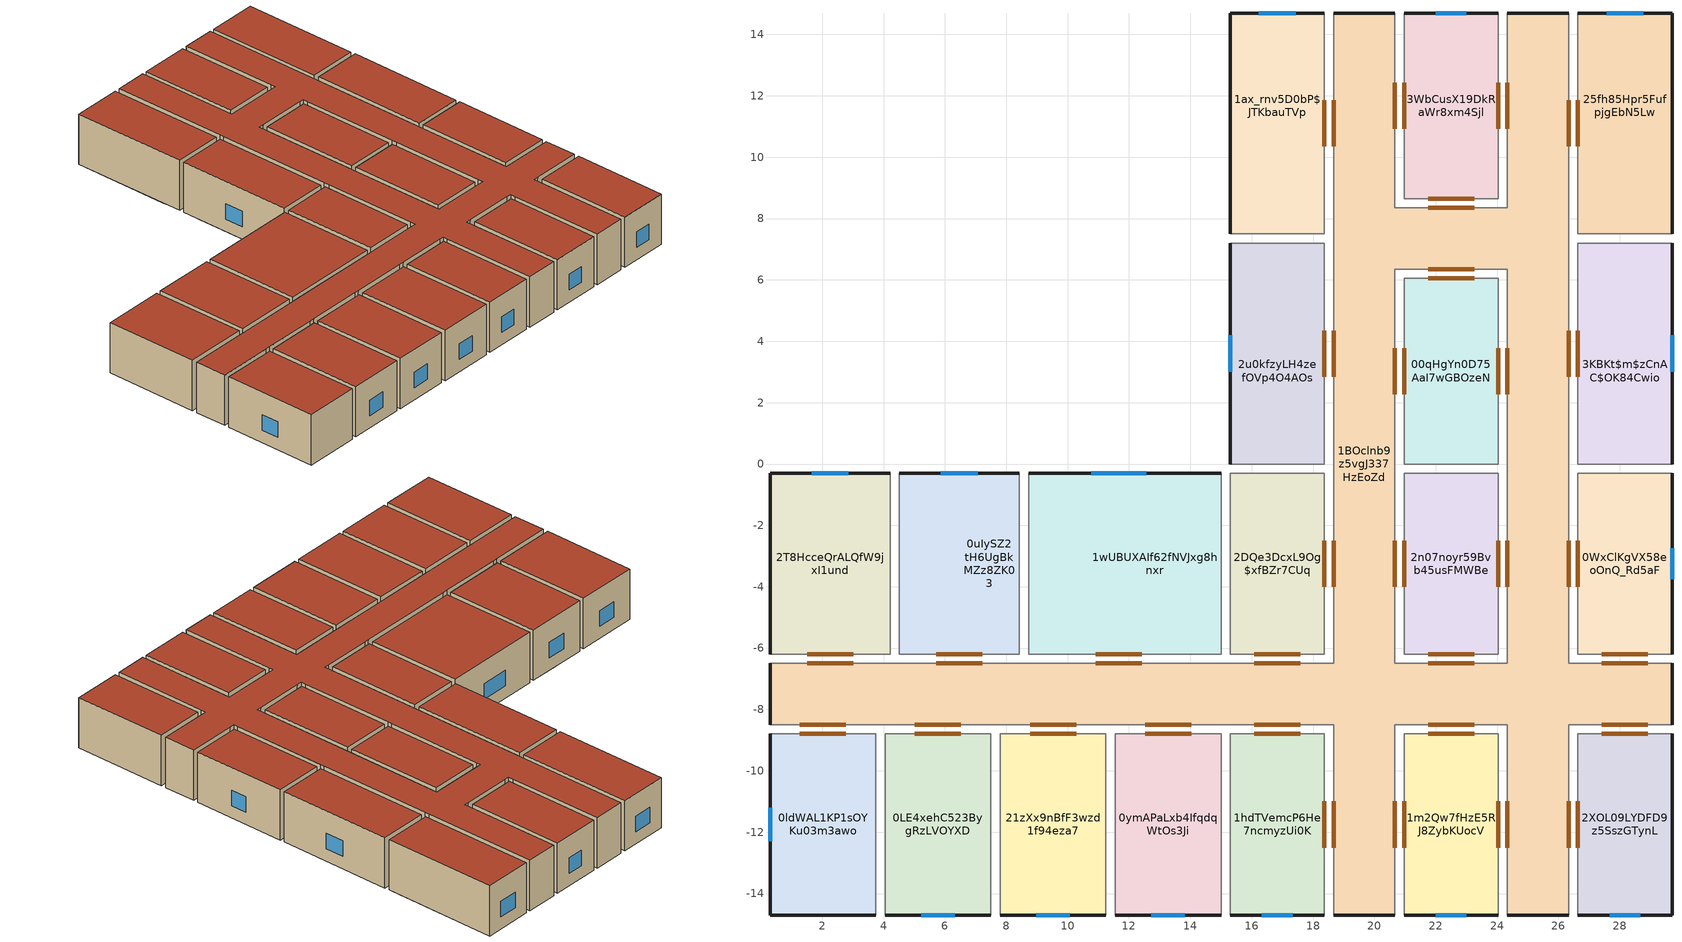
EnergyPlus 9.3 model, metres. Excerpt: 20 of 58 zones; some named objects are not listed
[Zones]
1BOclnb9z5vgJ337HzEoZd
 floor to 1II1aWgrn6COBupJNKs8JH (BS Interior Floor): 26.33,14.7 26.33,-6.5 29.7,-6.5 29.7,-8.5 26.33,-8.5 26.33,-14.7 24.33,-14.7 24.33,-8.5 20.67,-8.5 20.67,-14.7 18.67,-14.7 18.67,-8.5 20.67,-6.5 24.33,-6.5 24.33,6.35 20.67,6.35 20.67,-6.5 18.67,-8.5 0.3,-8.5 0.3,-6.5 18.67,-6.5 18.67,14.7 20.67,14.7 20.67,8.35 24.33,8.35 24.33,14.7 z7.1
 wall outside (BS Exterior Wall): 0.3,-6.5 0.3,-8.5 / 18.67,-14.7 20.67,-14.7 / 24.33,-14.7 26.33,-14.7 / 20.67,14.7 18.67,14.7 / 29.7,-8.5 29.7,-6.5 / 26.33,14.7 24.33,14.7 z7.1:10.35
 wall to 21zXx9nBfF3wzd1f94eza7 (BS Interior Wall): 7.8,-8.5 11.25,-8.5 z7.1:10.35
 wall adiabatic (BS Interior Wall): 26.63,-6.5 26.33,-6.5 26.33,-6.2 / 26.33,-8.8 26.33,-8.5 26.63,-8.5 / 18.67,-6.2 18.67,-6.5 18.37,-6.5 / 20.97,-6.5 20.67,-6.5 20.67,-6.2 / 20.67,-8.8 20.67,-8.5 20.97,-8.5 / 8.73,-6.5 8.43,-6.5 / 20.67,6.05 20.67,6.35 20.97,6.35 / 24.33,-6.2 24.33,-6.5 24.03,-6.5 / 24.33,0 24.33,-0.3 / 18.67,0 18.67,-0.3 / 11.25,-8.5 11.55,-8.5 / 20.97,8.35 20.67,8.35 20.67,8.65 / 4.51,-6.5 4.21,-6.5 / 18.37,-8.5 18.67,-8.5 18.67,-8.8 / 24.33,8.65 24.33,8.35 24.03,8.35 / 7.5,-8.5 7.8,-8.5 / 3.75,-8.5 4.05,-8.5 / 24.03,6.35 24.33,6.35 24.33,6.05 / 24.03,-8.5 24.33,-8.5 24.33,-8.8 / 15,-8.5 15.3,-8.5 / 26.33,7.2 26.33,7.5 / 18.67,7.5 18.67,7.2 / 15.3,-6.5 15,-6.5 / 20.67,-0.3 20.67,0 / 26.33,-0.3 26.33,0 z7.1:10.35
 wall to 1hdTVemcP6He7ncmyzUi0K (BS Interior Wall): 15.3,-8.5 18.37,-8.5 / 18.67,-8.8 18.67,-14.7 z7.1:10.35
 wall to 1m2Qw7fHzE5RJ8ZybKUocV (BS Interior Wall): 20.67,-14.7 20.67,-8.8 / 20.97,-8.5 24.03,-8.5 / 24.33,-8.8 24.33,-14.7 z7.1:10.35
 wall to 2XOL09LYDFD9z5SszGTynL (BS Interior Wall): 26.63,-8.5 29.7,-8.5 / 26.33,-14.7 26.33,-8.8 z7.1:10.35
 wall to 00qHgYn0D75AaI7wGBOzeN (BS Interior Wall): 20.67,0 20.67,6.05 / 24.33,6.05 24.33,0 / 20.97,6.35 24.03,6.35 z7.1:10.35
 wall to 3WbCusX19DkRaWr8xm4Sjl (BS Interior Wall): 24.03,8.35 20.97,8.35 / 24.33,14.7 24.33,8.65 / 20.67,8.65 20.67,14.7 z7.1:10.35
 wall to 2n07noyr59Bvb45usFMWBe (BS Interior Wall): 24.03,-6.5 20.97,-6.5 / 20.67,-6.2 20.67,-0.3 / 24.33,-0.3 24.33,-6.2 z7.1:10.35
 wall to 0ymAPaLxb4IfqdqWtOs3Ji (BS Interior Wall): 11.55,-8.5 15,-8.5 z7.1:10.35
 wall to 0uIySZ2tH6UgBkMZz8ZK03 (BS Interior Wall): 8.43,-6.5 4.51,-6.5 z7.1:10.35
 wall to 0WxClKgVX58eoOnQ_Rd5aF (BS Interior Wall): 26.33,-6.2 26.33,-0.3 / 29.7,-6.5 26.63,-6.5 z7.1:10.35
 wall to 25fh85Hpr5FufpjgEbN5Lw (BS Interior Wall): 26.33,7.5 26.33,14.7 z7.1:10.35
 wall to 2T8HcceQrALQfW9jxI1und (BS Interior Wall): 4.21,-6.5 0.3,-6.5 z7.1:10.35
 wall to 0ldWAL1KP1sOYKu03m3awo (BS Interior Wall): 0.3,-8.5 3.75,-8.5 z7.1:10.35
 wall to 1ax_rnv5D0bP$JTKbauTVp (BS Interior Wall): 18.67,14.7 18.67,7.5 z7.1:10.35
 wall to 1wUBUXAIf62fNVJxg8hnxr (BS Interior Wall): 15,-6.5 8.73,-6.5 z7.1:10.35
 wall to 2DQe3DcxL9Og$xfBZr7CUq (BS Interior Wall): 18.37,-6.5 15.3,-6.5 / 18.67,-0.3 18.67,-6.2 z7.1:10.35
 wall to 2u0kfzyLH4zefOVp4O4AOs (BS Interior Wall): 18.67,7.2 18.67,0 z7.1:10.35
 wall to 3KBKt$m$zCnAC$OK84Cwio (BS Interior Wall): 26.33,0 26.33,7.2 z7.1:10.35
 wall to 0LE4xehC523BygRzLVOYXD (BS Interior Wall): 4.05,-8.5 7.5,-8.5 z7.1:10.35
 door inside (BS Door): 18.67,-11 18.67,-12.5 / 20.67,-12.5 20.67,-11 / 20.67,10.93 20.67,12.43 / 20.67,2.27 20.67,3.77 / 18.67,4.35 18.67,2.85 / 23.25,8.35 21.75,8.35 / 24.33,12.43 24.33,10.93 / 26.33,10.35 26.33,11.85 / 24.33,-2.5 24.33,-4 / 12.53,-8.5 14.03,-8.5 / 5.03,-8.5 6.53,-8.5 / 21.75,6.35 23.25,6.35 / 21.75,-8.5 23.25,-8.5 / 8.78,-8.5 10.28,-8.5 / 24.33,-11 24.33,-12.5 / 1.27,-8.5 2.77,-8.5 / 27.42,-8.5 28.92,-8.5 / 18.67,11.85 18.67,10.35 / 17.58,-6.5 16.08,-6.5 / 7.22,-6.5 5.72,-6.5 / 12.42,-6.5 10.92,-6.5 / 26.33,2.85 26.33,4.35 / 20.67,-4 20.67,-2.5 / 26.33,-4 26.33,-2.5 / 18.67,-2.5 18.67,-4 / 28.92,-6.5 27.42,-6.5 / 3.01,-6.5 1.51,-6.5 / 26.33,-12.5 26.33,-11 / 16.08,-8.5 17.58,-8.5 / 23.25,-6.5 21.75,-6.5 / 24.33,3.77 24.33,2.27 z7.1:9.6
 roof outside (BS Flat Roof): 26.33,-14.7 26.33,-8.5 29.7,-8.5 29.7,-6.5 26.33,-6.5 26.33,14.7 24.33,14.7 24.33,8.35 20.67,8.35 20.67,6.35 24.33,6.35 24.33,-6.5 20.67,-6.5 20.67,6.35 20.67,8.35 20.67,14.7 18.67,14.7 18.67,-6.5 0.3,-6.5 0.3,-8.5 18.67,-8.5 18.67,-14.7 20.67,-14.7 20.67,-8.5 24.33,-8.5 24.33,-14.7 z10.35
2u0kfzyLH4zefOVp4O4AOs
 floor to 2ME4OI7UnE$8E7UB0YWqhv (BS Interior Floor): 18.37,6.05 18.37,0 15.3,0 15.3,6.05 z7.1
 floor to 1II1aWgrn6COBupJNKs8JH (BS Interior Floor): 18.37,7.2 18.37,6.35 15.3,6.35 15.3,7.2 z7.1
 floor adiabatic (BS Interior Floor): 18.37,6.35 18.37,6.05 15.3,6.05 15.3,6.35 z7.1
 wall outside (BS Exterior Wall): 15.3,7.2 15.3,0 z7.1:10.35
 wall to 1ax_rnv5D0bP$JTKbauTVp (BS Interior Wall): 18.37,7.2 15.3,7.2 z7.1:10.35
 wall to 2DQe3DcxL9Og$xfBZr7CUq (BS Interior Wall): 15.3,0 18.37,0 z7.1:10.35
 window (BS Exterior Window): 15.3,4.2 15.3,3 z7.9:8.9
 door inside (BS Door): 18.37,2.85 18.37,4.35 z7.1:9.6
 roof outside (BS Flat Roof): 18.37,0 18.37,7.2 15.3,7.2 15.3,0 z10.35
0WxClKgVX58eoOnQ_Rd5aF
 floor to 1i_tsNBYb9fRx7ALzqHEv6 (BS Interior Floor): 29.7,-0.3 29.7,-6.2 26.63,-6.2 26.63,-0.3 z7.1
 wall outside (BS Exterior Wall): 29.7,-6.2 29.7,-0.3 z7.1:10.35
 wall to 3KBKt$m$zCnAC$OK84Cwio (BS Interior Wall): 29.7,-0.3 26.63,-0.3 z7.1:10.35
 window (BS Exterior Window): 29.7,-3.75 29.7,-2.75 z7.9:8.9
 door inside (BS Door): 27.42,-6.2 28.92,-6.2 / 26.63,-2.5 26.63,-4 z7.1:9.6
 roof outside (BS Flat Roof): 29.7,-6.2 29.7,-0.3 26.63,-0.3 26.63,-6.2 z10.35
0LE4xehC523BygRzLVOYXD
 floor to 1ZC3vIRiD2gAs1dAp$YHp1 (BS Interior Floor): 7.5,-8.8 7.5,-14.7 4.05,-14.7 4.05,-8.8 z7.1
 wall outside (BS Exterior Wall): 4.05,-14.7 7.5,-14.7 z7.1:10.35
 wall to 0ldWAL1KP1sOYKu03m3awo (BS Interior Wall): 4.05,-8.8 4.05,-14.7 z7.1:10.35
 wall to 21zXx9nBfF3wzd1f94eza7 (BS Interior Wall): 7.5,-14.7 7.5,-8.8 z7.1:10.35
 window (BS Exterior Window): 5.22,-14.7 6.33,-14.7 z7.9:8.9
 door inside (BS Door): 6.53,-8.8 5.03,-8.8 z7.1:9.6
 roof outside (BS Flat Roof): 7.5,-14.7 7.5,-8.8 4.05,-8.8 4.05,-14.7 z10.35
0uIySZ2tH6UgBkMZz8ZK03
 floor to 3SBb9JYej5DOhy$01jBkog (BS Interior Floor): 8.43,-0.3 8.43,-6.2 6.47,-6.2 6.47,-0.3 z7.1
 floor adiabatic (BS Interior Floor): 6.47,-0.3 6.47,-6.2 6.17,-6.2 6.17,-0.3 z7.1
 floor to 0CD_9ySE59Vu5keVc4CHR3 (BS Interior Floor): 6.17,-0.3 6.17,-6.2 4.51,-6.2 4.51,-0.3 z7.1
 wall outside (BS Exterior Wall): 8.43,-0.3 4.51,-0.3 z7.1:10.35
 wall to 1wUBUXAIf62fNVJxg8hnxr (BS Interior Wall): 8.43,-6.2 8.43,-0.3 z7.1:10.35
 wall to 2T8HcceQrALQfW9jxI1und (BS Interior Wall): 4.51,-0.3 4.51,-6.2 z7.1:10.35
 window (BS Exterior Window): 7.07,-0.3 5.87,-0.3 z7.9:8.9
 door inside (BS Door): 5.72,-6.2 7.22,-6.2 z7.1:9.6
 roof outside (BS Flat Roof): 8.43,-6.2 8.43,-0.3 4.51,-0.3 4.51,-6.2 z10.35
0ymAPaLxb4IfqdqWtOs3Ji
 floor to 21naajbrX8WwHHp4XbkUDk (BS Interior Floor): 15,-8.8 15,-14.7 11.55,-14.7 11.55,-8.8 z7.1
 wall outside (BS Exterior Wall): 11.55,-14.7 15,-14.7 z7.1:10.35
 wall to 21zXx9nBfF3wzd1f94eza7 (BS Interior Wall): 11.55,-8.8 11.55,-14.7 z7.1:10.35
 wall to 1hdTVemcP6He7ncmyzUi0K (BS Interior Wall): 15,-14.7 15,-8.8 z7.1:10.35
 window (BS Exterior Window): 12.72,-14.7 13.82,-14.7 z7.9:8.9
 door inside (BS Door): 14.03,-8.8 12.53,-8.8 z7.1:9.6
 roof outside (BS Flat Roof): 15,-14.7 15,-8.8 11.55,-8.8 11.55,-14.7 z10.35
3KBKt$m$zCnAC$OK84Cwio
 floor adiabatic (BS Interior Floor): 29.7,6.35 29.7,6.05 26.63,6.05 26.63,6.35 z7.1
 floor to 1II1aWgrn6COBupJNKs8JH (BS Interior Floor): 29.7,7.2 29.7,6.35 26.63,6.35 26.63,7.2 z7.1
 floor to 1U18$QHo54VOPYh_X2iCU$ (BS Interior Floor): 29.7,6.05 29.7,0 26.63,0 26.63,6.05 z7.1
 wall outside (BS Exterior Wall): 29.7,0 29.7,7.2 z7.1:10.35
 wall to 25fh85Hpr5FufpjgEbN5Lw (BS Interior Wall): 29.7,7.2 26.63,7.2 z7.1:10.35
 window (BS Exterior Window): 29.7,3 29.7,4.2 z7.9:8.9
 door inside (BS Door): 26.63,4.35 26.63,2.85 z7.1:9.6
 roof outside (BS Flat Roof): 29.7,0 29.7,7.2 26.63,7.2 26.63,0 z10.35
1m2Qw7fHzE5RJ8ZybKUocV
 floor to 2Kvm8eYBzBLPS5yQN84NI1 (BS Interior Floor): 24.03,-8.8 24.03,-14.7 20.97,-14.7 20.97,-8.8 z7.1
 wall outside (BS Exterior Wall): 20.97,-14.7 24.03,-14.7 z7.1:10.35
 window (BS Exterior Window): 22,-14.7 23,-14.7 z7.9:8.9
 door inside (BS Door): 24.03,-12.5 24.03,-11 / 23.25,-8.8 21.75,-8.8 / 20.97,-11 20.97,-12.5 z7.1:9.6
 roof outside (BS Flat Roof): 24.03,-14.7 24.03,-8.8 20.97,-8.8 20.97,-14.7 z10.35
1wUBUXAIf62fNVJxg8hnxr
 floor to 3sOOpvt1T0JfWR5rGkfssS (BS Interior Floor): 15,-0.3 15,-6.2 10.69,-6.2 10.69,-0.3 z7.1
 floor to 3SBb9JYej5DOhy$01jBkog (BS Interior Floor): 10.39,-0.3 10.39,-6.2 8.73,-6.2 8.73,-0.3 z7.1
 floor adiabatic (BS Interior Floor): 10.69,-0.3 10.69,-6.2 10.39,-6.2 10.39,-0.3 z7.1
 wall outside (BS Exterior Wall): 15,-0.3 8.73,-0.3 z7.1:10.35
 wall to 2DQe3DcxL9Og$xfBZr7CUq (BS Interior Wall): 15,-6.2 15,-0.3 z7.1:10.35
 window (BS Exterior Window): 12.57,-0.3 10.77,-0.3 z7.9:8.9
 door inside (BS Door): 10.92,-6.2 12.42,-6.2 z7.1:9.6
 roof outside (BS Flat Roof): 15,-6.2 15,-0.3 8.73,-0.3 8.73,-6.2 z10.35
2T8HcceQrALQfW9jxI1und
 floor to 0CD_9ySE59Vu5keVc4CHR3 (BS Interior Floor): 4.21,-0.3 4.21,-6.2 0.3,-6.2 0.3,-0.3 z7.1
 wall outside (BS Exterior Wall): 4.21,-0.3 0.3,-0.3 0.3,-6.2 z7.1:10.35
 window (BS Exterior Window): 2.86,-0.3 1.66,-0.3 z7.9:8.9
 door inside (BS Door): 1.51,-6.2 3.01,-6.2 z7.1:9.6
 roof outside (BS Flat Roof): 4.21,-6.2 4.21,-0.3 0.3,-0.3 0.3,-6.2 z10.35
25fh85Hpr5FufpjgEbN5Lw
 floor adiabatic (BS Interior Floor): 29.7,8.65 29.7,8.35 26.63,8.35 26.63,8.65 z7.1
 floor to 2vJlfuKPH2uuy4N7IggRMr (BS Interior Floor): 29.7,14.7 29.7,8.65 26.63,8.65 26.63,14.7 z7.1
 floor to 1II1aWgrn6COBupJNKs8JH (BS Interior Floor): 29.7,8.35 29.7,7.5 26.63,7.5 26.63,8.35 z7.1
 wall outside (BS Exterior Wall): 29.7,7.5 29.7,14.7 26.63,14.7 z7.1:10.35
 window (BS Exterior Window): 28.77,14.7 27.57,14.7 z7.9:8.9
 door inside (BS Door): 26.63,11.85 26.63,10.35 z7.1:9.6
 roof outside (BS Flat Roof): 29.7,7.5 29.7,14.7 26.63,14.7 26.63,7.5 z10.35
2XOL09LYDFD9z5SszGTynL
 floor to 2YUHt13x9AcuDcXWf_9EWw (BS Interior Floor): 29.7,-8.8 29.7,-14.7 26.63,-14.7 26.63,-8.8 z7.1
 wall outside (BS Exterior Wall): 26.63,-14.7 29.7,-14.7 29.7,-8.8 z7.1:10.35
 window (BS Exterior Window): 27.67,-14.7 28.67,-14.7 z7.9:8.9
 door inside (BS Door): 28.92,-8.8 27.42,-8.8 / 26.63,-11 26.63,-12.5 z7.1:9.6
 roof outside (BS Flat Roof): 29.7,-14.7 29.7,-8.8 26.63,-8.8 26.63,-14.7 z10.35
1ax_rnv5D0bP$JTKbauTVp
 floor to 1II1aWgrn6COBupJNKs8JH (BS Interior Floor): 18.37,8.35 18.37,7.5 15.3,7.5 15.3,8.35 z7.1
 floor to 3iS_pXam9C1eCSjWguLqxc (BS Interior Floor): 18.37,14.7 18.37,8.65 15.3,8.65 15.3,14.7 z7.1
 floor adiabatic (BS Interior Floor): 18.37,8.65 18.37,8.35 15.3,8.35 15.3,8.65 z7.1
 wall outside (BS Exterior Wall): 18.37,14.7 15.3,14.7 15.3,7.5 z7.1:10.35
 window (BS Exterior Window): 17.43,14.7 16.23,14.7 z7.9:8.9
 door inside (BS Door): 18.37,10.35 18.37,11.85 z7.1:9.6
 roof outside (BS Flat Roof): 18.37,7.5 18.37,14.7 15.3,14.7 15.3,7.5 z10.35
1hdTVemcP6He7ncmyzUi0K
 floor to 3lNIiXq9P8UxYs8wRMWYsc (BS Interior Floor): 18.37,-8.8 18.37,-14.7 15.3,-14.7 15.3,-8.8 z7.1
 wall outside (BS Exterior Wall): 15.3,-14.7 18.37,-14.7 z7.1:10.35
 window (BS Exterior Window): 16.33,-14.7 17.33,-14.7 z7.9:8.9
 door inside (BS Door): 18.37,-12.5 18.37,-11 / 17.58,-8.8 16.08,-8.8 z7.1:9.6
 roof outside (BS Flat Roof): 18.37,-14.7 18.37,-8.8 15.3,-8.8 15.3,-14.7 z10.35
0ldWAL1KP1sOYKu03m3awo
 floor to 0fsloAEpf5_hSRPz74$1d7 (BS Interior Floor): 3.75,-8.8 3.75,-14.7 0.3,-14.7 0.3,-8.8 z7.1
 wall outside (BS Exterior Wall): 0.3,-8.8 0.3,-14.7 3.75,-14.7 z7.1:10.35
 window (BS Exterior Window): 0.3,-11.2 0.3,-12.3 z7.9:8.9
 door inside (BS Door): 2.77,-8.8 1.27,-8.8 z7.1:9.6
 roof outside (BS Flat Roof): 3.75,-14.7 3.75,-8.8 0.3,-8.8 0.3,-14.7 z10.35
3WbCusX19DkRaWr8xm4Sjl
 floor to 2gtP7yk35F6ucUvCHXTkGd (BS Interior Floor): 24.03,14.7 24.03,8.65 20.97,8.65 20.97,14.7 z7.1
 wall outside (BS Exterior Wall): 24.03,14.7 20.97,14.7 z7.1:10.35
 window (BS Exterior Window): 23,14.7 22,14.7 z7.9:8.9
 door inside (BS Door): 24.03,10.93 24.03,12.43 / 21.75,8.65 23.25,8.65 / 20.97,12.43 20.97,10.93 z7.1:9.6
 roof outside (BS Flat Roof): 24.03,8.65 24.03,14.7 20.97,14.7 20.97,8.65 z10.35
2n07noyr59Bvb45usFMWBe
 floor to 1ET8DsYR1BSe8liuIAhC1l (BS Interior Floor): 24.03,-0.3 24.03,-6.2 20.97,-6.2 20.97,-0.3 z7.1
 wall to 00qHgYn0D75AaI7wGBOzeN (BS Interior Wall): 24.03,-0.3 20.97,-0.3 z7.1:10.35
 door inside (BS Door): 24.03,-4 24.03,-2.5 / 21.75,-6.2 23.25,-6.2 / 20.97,-2.5 20.97,-4 z7.1:9.6
 roof outside (BS Flat Roof): 24.03,-6.2 24.03,-0.3 20.97,-0.3 20.97,-6.2 z10.35
21zXx9nBfF3wzd1f94eza7
 floor to 35o6ablL98SAaLxS4LGnsB (BS Interior Floor): 11.25,-8.8 11.25,-14.7 7.8,-14.7 7.8,-8.8 z7.1
 wall outside (BS Exterior Wall): 7.8,-14.7 11.25,-14.7 z7.1:10.35
 window (BS Exterior Window): 8.97,-14.7 10.07,-14.7 z7.9:8.9
 door inside (BS Door): 10.28,-8.8 8.78,-8.8 z7.1:9.6
 roof outside (BS Flat Roof): 11.25,-14.7 11.25,-8.8 7.8,-8.8 7.8,-14.7 z10.35
00qHgYn0D75AaI7wGBOzeN
 floor to 2O89CBo_DCSAAvAN_HR5U_ (BS Interior Floor): 24.03,6.05 24.03,0 20.97,0 20.97,6.05 z7.1
 door inside (BS Door): 20.97,3.77 20.97,2.27 / 23.25,6.05 21.75,6.05 / 24.03,2.27 24.03,3.77 z7.1:9.6
 roof outside (BS Flat Roof): 24.03,0 24.03,6.05 20.97,6.05 20.97,0 z10.35
2DQe3DcxL9Og$xfBZr7CUq
 floor to 1H02oo4Fr38vsUy936aJTt (BS Interior Floor): 18.37,-0.3 18.37,-6.2 15.3,-6.2 15.3,-0.3 z7.1
 door inside (BS Door): 16.08,-6.2 17.58,-6.2 / 18.37,-4 18.37,-2.5 z7.1:9.6
 roof outside (BS Flat Roof): 18.37,-6.2 18.37,-0.3 15.3,-0.3 15.3,-6.2 z10.35
[Building]
None: Loads convergence tolerance value=0.04; Maximum number of warmup days=25; Minimum number of warmup days=6; North axis=0; Solar distribution=FullInteriorAndExterior; Temperature convergence tolerance value=0.4; Terrain=Suburbs
[Site:Location]
DENVER_STAPLETON_CO_USA_WMO_724690: Elevation=1611; Latitude=39.77; Longitude=-104.87; Time zone=-7
[SizingPeriod:DesignDay] Barometric pressure=83411; Day of month=21; Daylight saving time indicator=No; Humidity condition type=WetBulb; Rain indicator=No; Snow indicator=No; Solar model indicator=ASHRAEClearSky
Name | Daily dry bulb temperature range | Day type | Maximum dry bulb temperature | Month | Sky clearness | Wetbulb or dewpoint at maximum dry bulb | Wind direction | Wind speed
DENVER_STAPLETON Ann Clg .4% Condns DB=>MWB | 15.2 | SummerDesignDay | 34.1 | 7 | 1 | 15.8 | 120 | 4
DENVER_STAPLETON Ann Htg 99.6% Condns DB | 0 | WinterDesignDay | -20 | 12 | 0 | -20 | 180 | 2.3
[Construction]
BS Door: hardwood
BS Exterior Wall: EPS_040_15, concrete_CEM_II_BS325R_wz05
BS Exterior Window: Glas1995_2015AluoderStahlfensterWaermeschutzverglasungzweifach
BS Flat Roof: gravel_single_granular, foam_glass_board_130, concrete_CEM_II_BS325R_wz05
BS Interior Floor: concrete_CEM_II_BS325R_wz05, EPS_040_15, cement_floating_screed_2_bottom
BS Interior Wall: lime_plaster, vertical_core_brick_700, lime_plaster
[Material] Roughness=MediumRough; Solar absorptance=0.7; Thermal absorptance=0.9; Visible absorptance=0.7
Name | Conductivity | Density | Specific heat | Thickness
EPS_040_15 | 0.04 | 15 | 1500 | 0.07
cement_floating_screed_2_bottom | 1.4 | 1990 | 1000 | 0.04
concrete_CEM_II_BS325R_wz05 | 2.1 | 2420 | 1000 | 0.175
foam_glass_board_130 | 0.065 | 130 | 840 | 0.12
gravel_single_granular | 0.814 | 1500 | 840 | 0.03
hardwood | 0.13 | 650 | 1500 | 0.04
lime_plaster | 0.7 | 1600 | 850 | 0.01
vertical_core_brick_700 | 0.13 | 695 | 850 | 0.15
[WindowMaterial:SimpleGlazingSystem]
Glas1995_2015AluoderStahlfensterWaermeschutzverglasungzweifach: Solar heat gain coefficient=0.65; U factor=1.24754
[ElectricEquipment] Design level calculation method=Watts/Area; End use subcategory=General; Fraction latent=0; Fraction lost=0; Fraction radiant=0; Schedule=Schedule Equipment Single office; Watts per zone floor area=7
Name | Zone or zonelist
00qHgYn0D75AaI7wGBOzeN | 00qHgYn0D75AaI7wGBOzeN
0LE4xehC523BygRzLVOYXD | 0LE4xehC523BygRzLVOYXD
0WxClKgVX58eoOnQ_Rd5aF | 0WxClKgVX58eoOnQ_Rd5aF
0ldWAL1KP1sOYKu03m3awo | 0ldWAL1KP1sOYKu03m3awo
0uIySZ2tH6UgBkMZz8ZK03 | 0uIySZ2tH6UgBkMZz8ZK03
0ymAPaLxb4IfqdqWtOs3Ji | 0ymAPaLxb4IfqdqWtOs3Ji
1BOclnb9z5vgJ337HzEoZd | 1BOclnb9z5vgJ337HzEoZd
1ax_rnv5D0bP$JTKbauTVp | 1ax_rnv5D0bP$JTKbauTVp
1hdTVemcP6He7ncmyzUi0K | 1hdTVemcP6He7ncmyzUi0K
1m2Qw7fHzE5RJ8ZybKUocV | 1m2Qw7fHzE5RJ8ZybKUocV
1wUBUXAIf62fNVJxg8hnxr | 1wUBUXAIf62fNVJxg8hnxr
2DQe3DcxL9Og$xfBZr7CUq | 2DQe3DcxL9Og$xfBZr7CUq
2T8HcceQrALQfW9jxI1und | 2T8HcceQrALQfW9jxI1und
2XOL09LYDFD9z5SszGTynL | 2XOL09LYDFD9z5SszGTynL
2n07noyr59Bvb45usFMWBe | 2n07noyr59Bvb45usFMWBe
2u0kfzyLH4zefOVp4O4AOs | 2u0kfzyLH4zefOVp4O4AOs
3KBKt$m$zCnAC$OK84Cwio | 3KBKt$m$zCnAC$OK84Cwio
3WbCusX19DkRaWr8xm4Sjl | 3WbCusX19DkRaWr8xm4Sjl
21zXx9nBfF3wzd1f94eza7 | 21zXx9nBfF3wzd1f94eza7
25fh85Hpr5FufpjgEbN5Lw | 25fh85Hpr5FufpjgEbN5Lw
[Lights] Design level calculation method=Watts/Area; End use subcategory=General; Fraction radiant=0.42; Fraction replaceable=1; Fraction visible=0.18; Return air fraction=0; Return air fraction calculated from plenum temperature=No; Return air fraction function of plenum temperature coefficient 1=0; Return air fraction function of plenum temperature coefficient 2=0; Schedule=Schedule Lighting Single office; Watts per zone floor area=15.9
Name | Zone or zonelist
00qHgYn0D75AaI7wGBOzeN | 00qHgYn0D75AaI7wGBOzeN
0LE4xehC523BygRzLVOYXD | 0LE4xehC523BygRzLVOYXD
0WxClKgVX58eoOnQ_Rd5aF | 0WxClKgVX58eoOnQ_Rd5aF
0ldWAL1KP1sOYKu03m3awo | 0ldWAL1KP1sOYKu03m3awo
0uIySZ2tH6UgBkMZz8ZK03 | 0uIySZ2tH6UgBkMZz8ZK03
0ymAPaLxb4IfqdqWtOs3Ji | 0ymAPaLxb4IfqdqWtOs3Ji
1BOclnb9z5vgJ337HzEoZd | 1BOclnb9z5vgJ337HzEoZd
1ax_rnv5D0bP$JTKbauTVp | 1ax_rnv5D0bP$JTKbauTVp
1hdTVemcP6He7ncmyzUi0K | 1hdTVemcP6He7ncmyzUi0K
1m2Qw7fHzE5RJ8ZybKUocV | 1m2Qw7fHzE5RJ8ZybKUocV
1wUBUXAIf62fNVJxg8hnxr | 1wUBUXAIf62fNVJxg8hnxr
2DQe3DcxL9Og$xfBZr7CUq | 2DQe3DcxL9Og$xfBZr7CUq
2T8HcceQrALQfW9jxI1und | 2T8HcceQrALQfW9jxI1und
2XOL09LYDFD9z5SszGTynL | 2XOL09LYDFD9z5SszGTynL
2n07noyr59Bvb45usFMWBe | 2n07noyr59Bvb45usFMWBe
2u0kfzyLH4zefOVp4O4AOs | 2u0kfzyLH4zefOVp4O4AOs
3KBKt$m$zCnAC$OK84Cwio | 3KBKt$m$zCnAC$OK84Cwio
3WbCusX19DkRaWr8xm4Sjl | 3WbCusX19DkRaWr8xm4Sjl
21zXx9nBfF3wzd1f94eza7 | 21zXx9nBfF3wzd1f94eza7
25fh85Hpr5FufpjgEbN5Lw | 25fh85Hpr5FufpjgEbN5Lw
[People] Activity level schedule=Schedule Activity 70; Carbon dioxide generation rate=3.82e-08; Clothing insulation calculation method=ClothingInsulationSchedule; Enable ashrae 55 comfort warnings=No; Fraction radiant=0.5; Mean radiant temperature calculation type=ZoneAveraged; Number of people calculation method=People/Area; Number of people schedule=Schedule People Single office; People per zone floor area=0.0714286; Sensible heat fraction=Autocalculate
Name | Zone or zonelist
00qHgYn0D75AaI7wGBOzeN | 00qHgYn0D75AaI7wGBOzeN
0LE4xehC523BygRzLVOYXD | 0LE4xehC523BygRzLVOYXD
0WxClKgVX58eoOnQ_Rd5aF | 0WxClKgVX58eoOnQ_Rd5aF
0ldWAL1KP1sOYKu03m3awo | 0ldWAL1KP1sOYKu03m3awo
0uIySZ2tH6UgBkMZz8ZK03 | 0uIySZ2tH6UgBkMZz8ZK03
0ymAPaLxb4IfqdqWtOs3Ji | 0ymAPaLxb4IfqdqWtOs3Ji
1BOclnb9z5vgJ337HzEoZd | 1BOclnb9z5vgJ337HzEoZd
1ax_rnv5D0bP$JTKbauTVp | 1ax_rnv5D0bP$JTKbauTVp
1hdTVemcP6He7ncmyzUi0K | 1hdTVemcP6He7ncmyzUi0K
1m2Qw7fHzE5RJ8ZybKUocV | 1m2Qw7fHzE5RJ8ZybKUocV
1wUBUXAIf62fNVJxg8hnxr | 1wUBUXAIf62fNVJxg8hnxr
2DQe3DcxL9Og$xfBZr7CUq | 2DQe3DcxL9Og$xfBZr7CUq
2T8HcceQrALQfW9jxI1und | 2T8HcceQrALQfW9jxI1und
2XOL09LYDFD9z5SszGTynL | 2XOL09LYDFD9z5SszGTynL
2n07noyr59Bvb45usFMWBe | 2n07noyr59Bvb45usFMWBe
2u0kfzyLH4zefOVp4O4AOs | 2u0kfzyLH4zefOVp4O4AOs
3KBKt$m$zCnAC$OK84Cwio | 3KBKt$m$zCnAC$OK84Cwio
3WbCusX19DkRaWr8xm4Sjl | 3WbCusX19DkRaWr8xm4Sjl
21zXx9nBfF3wzd1f94eza7 | 21zXx9nBfF3wzd1f94eza7
25fh85Hpr5FufpjgEbN5Lw | 25fh85Hpr5FufpjgEbN5Lw
[ThermostatSetpoint:DualSetpoint]
STATS Single office Dual SP Control: Cooling setpoint temperature schedule=Schedule Cooling Single office; Heating setpoint temperature schedule=Schedule Heating Single office
[Zone] Ceiling height=Autocalculate; Floor area=Autocalculate; Multiplier=1; Part of total floor area=Yes; Type=1
Name | Volume
00qHgYn0D75AaI7wGBOzeN; 3WbCusX19DkRaWr8xm4Sjl | 60.2983
0LE4xehC523BygRzLVOYXD; 0ldWAL1KP1sOYKu03m3awo; 0ymAPaLxb4IfqdqWtOs3Ji; 21zXx9nBfF3wzd1f94eza7 | 66.15375
0WxClKgVX58eoOnQ_Rd5aF; 1hdTVemcP6He7ncmyzUi0K; 1m2Qw7fHzE5RJ8ZybKUocV; 2DQe3DcxL9Og$xfBZr7CUq; 2XOL09LYDFD9z5SszGTynL; 2n07noyr59Bvb45usFMWBe | 58.8033
0uIySZ2tH6UgBkMZz8ZK03; 2T8HcceQrALQfW9jxI1und | 75.075
1BOclnb9z5vgJ337HzEoZd | 571.133
1ax_rnv5D0bP$JTKbauTVp; 2u0kfzyLH4zefOVp4O4AOs; 3KBKt$m$zCnAC$OK84Cwio; 25fh85Hpr5FufpjgEbN5Lw | 71.76
1wUBUXAIf62fNVJxg8hnxr | 120.218
[ZoneControl:Thermostat] Control 1=STATS Single office Dual SP Control; Control type schedule=HVACTemplate-Always 4
Name | Zone or zonelist
00qHgYn0D75AaI7wGBOzeN Thermostat | 00qHgYn0D75AaI7wGBOzeN
0LE4xehC523BygRzLVOYXD Thermostat | 0LE4xehC523BygRzLVOYXD
0WxClKgVX58eoOnQ_Rd5aF Thermostat | 0WxClKgVX58eoOnQ_Rd5aF
0ldWAL1KP1sOYKu03m3awo Thermostat | 0ldWAL1KP1sOYKu03m3awo
0uIySZ2tH6UgBkMZz8ZK03 Thermostat | 0uIySZ2tH6UgBkMZz8ZK03
0ymAPaLxb4IfqdqWtOs3Ji Thermostat | 0ymAPaLxb4IfqdqWtOs3Ji
1BOclnb9z5vgJ337HzEoZd Thermostat | 1BOclnb9z5vgJ337HzEoZd
1ax_rnv5D0bP$JTKbauTVp Thermostat | 1ax_rnv5D0bP$JTKbauTVp
1hdTVemcP6He7ncmyzUi0K Thermostat | 1hdTVemcP6He7ncmyzUi0K
1m2Qw7fHzE5RJ8ZybKUocV Thermostat | 1m2Qw7fHzE5RJ8ZybKUocV
1wUBUXAIf62fNVJxg8hnxr Thermostat | 1wUBUXAIf62fNVJxg8hnxr
2DQe3DcxL9Og$xfBZr7CUq Thermostat | 2DQe3DcxL9Og$xfBZr7CUq
2T8HcceQrALQfW9jxI1und Thermostat | 2T8HcceQrALQfW9jxI1und
2XOL09LYDFD9z5SszGTynL Thermostat | 2XOL09LYDFD9z5SszGTynL
2n07noyr59Bvb45usFMWBe Thermostat | 2n07noyr59Bvb45usFMWBe
2u0kfzyLH4zefOVp4O4AOs Thermostat | 2u0kfzyLH4zefOVp4O4AOs
3KBKt$m$zCnAC$OK84Cwio Thermostat | 3KBKt$m$zCnAC$OK84Cwio
3WbCusX19DkRaWr8xm4Sjl Thermostat | 3WbCusX19DkRaWr8xm4Sjl
21zXx9nBfF3wzd1f94eza7 Thermostat | 21zXx9nBfF3wzd1f94eza7
25fh85Hpr5FufpjgEbN5Lw Thermostat | 25fh85Hpr5FufpjgEbN5Lw
[Zone equipment]
00qHgYn0D75AaI7wGBOzeN: 00qHgYn0D75AaI7wGBOzeN Ideal Loads Air System
0LE4xehC523BygRzLVOYXD: 0LE4xehC523BygRzLVOYXD Ideal Loads Air System
0WxClKgVX58eoOnQ_Rd5aF: 0WxClKgVX58eoOnQ_Rd5aF Ideal Loads Air System
0ldWAL1KP1sOYKu03m3awo: 0ldWAL1KP1sOYKu03m3awo Ideal Loads Air System
0uIySZ2tH6UgBkMZz8ZK03: 0uIySZ2tH6UgBkMZz8ZK03 Ideal Loads Air System
0ymAPaLxb4IfqdqWtOs3Ji: 0ymAPaLxb4IfqdqWtOs3Ji Ideal Loads Air System
1BOclnb9z5vgJ337HzEoZd: 1BOclnb9z5vgJ337HzEoZd Ideal Loads Air System
1ax_rnv5D0bP$JTKbauTVp: 1ax_rnv5D0bP$JTKbauTVp Ideal Loads Air System
1hdTVemcP6He7ncmyzUi0K: 1hdTVemcP6He7ncmyzUi0K Ideal Loads Air System
1m2Qw7fHzE5RJ8ZybKUocV: 1m2Qw7fHzE5RJ8ZybKUocV Ideal Loads Air System
1wUBUXAIf62fNVJxg8hnxr: 1wUBUXAIf62fNVJxg8hnxr Ideal Loads Air System
2DQe3DcxL9Og$xfBZr7CUq: 2DQe3DcxL9Og$xfBZr7CUq Ideal Loads Air System
2T8HcceQrALQfW9jxI1und: 2T8HcceQrALQfW9jxI1und Ideal Loads Air System
2XOL09LYDFD9z5SszGTynL: 2XOL09LYDFD9z5SszGTynL Ideal Loads Air System
2n07noyr59Bvb45usFMWBe: 2n07noyr59Bvb45usFMWBe Ideal Loads Air System
2u0kfzyLH4zefOVp4O4AOs: 2u0kfzyLH4zefOVp4O4AOs Ideal Loads Air System
3KBKt$m$zCnAC$OK84Cwio: 3KBKt$m$zCnAC$OK84Cwio Ideal Loads Air System
3WbCusX19DkRaWr8xm4Sjl: 3WbCusX19DkRaWr8xm4Sjl Ideal Loads Air System
21zXx9nBfF3wzd1f94eza7: 21zXx9nBfF3wzd1f94eza7 Ideal Loads Air System
25fh85Hpr5FufpjgEbN5Lw: 25fh85Hpr5FufpjgEbN5Lw Ideal Loads Air System
[ZoneInfiltration:DesignFlowRate] Air changes per hour=0.2; Constant term coefficient=1; Design flow rate calculation method=AirChanges/Hour; Schedule=Continuous; Temperature term coefficient=0; Velocity squared term coefficient=0; Velocity term coefficient=0
Name | Zone or zonelist
00qHgYn0D75AaI7wGBOzeN | 00qHgYn0D75AaI7wGBOzeN
0LE4xehC523BygRzLVOYXD | 0LE4xehC523BygRzLVOYXD
0WxClKgVX58eoOnQ_Rd5aF | 0WxClKgVX58eoOnQ_Rd5aF
0ldWAL1KP1sOYKu03m3awo | 0ldWAL1KP1sOYKu03m3awo
0uIySZ2tH6UgBkMZz8ZK03 | 0uIySZ2tH6UgBkMZz8ZK03
0ymAPaLxb4IfqdqWtOs3Ji | 0ymAPaLxb4IfqdqWtOs3Ji
1BOclnb9z5vgJ337HzEoZd | 1BOclnb9z5vgJ337HzEoZd
1ax_rnv5D0bP$JTKbauTVp | 1ax_rnv5D0bP$JTKbauTVp
1hdTVemcP6He7ncmyzUi0K | 1hdTVemcP6He7ncmyzUi0K
1m2Qw7fHzE5RJ8ZybKUocV | 1m2Qw7fHzE5RJ8ZybKUocV
1wUBUXAIf62fNVJxg8hnxr | 1wUBUXAIf62fNVJxg8hnxr
2DQe3DcxL9Og$xfBZr7CUq | 2DQe3DcxL9Og$xfBZr7CUq
2T8HcceQrALQfW9jxI1und | 2T8HcceQrALQfW9jxI1und
2XOL09LYDFD9z5SszGTynL | 2XOL09LYDFD9z5SszGTynL
2n07noyr59Bvb45usFMWBe | 2n07noyr59Bvb45usFMWBe
2u0kfzyLH4zefOVp4O4AOs | 2u0kfzyLH4zefOVp4O4AOs
3KBKt$m$zCnAC$OK84Cwio | 3KBKt$m$zCnAC$OK84Cwio
3WbCusX19DkRaWr8xm4Sjl | 3WbCusX19DkRaWr8xm4Sjl
21zXx9nBfF3wzd1f94eza7 | 21zXx9nBfF3wzd1f94eza7
25fh85Hpr5FufpjgEbN5Lw | 25fh85Hpr5FufpjgEbN5Lw
[Schedule:Compact]
Continuous: Through: 12/31, For: AllDays, Until: 24:00, 1
HVACTemplate-Always 4: Through: 12/31, For: AllDays, Until: 24:00, 4
Schedule Activity 70: Through: 12/31, For: Alldays, Until: 24:00, 70
[Schedule:Day:Hourly]
Schedule Cooling Single office: 25, 25, 25, 25, 25, 25, 25, 25, 25, 25, 25, 25, 25, 25, 25, 25, 25, 25, 25, 25, 25, 25, 25, 25
Schedule Equipment Single office: 0.1, 0.1, 0.1, 0.1, 0.1, 0.1, 0.1, 0.2, 0.4, 0.6, 0.8, 0.8, 0.4, 0.6, 0.8, 0.8, 0.4, 0.2, 0.1, 0.1, 0.1, 0.1, 0.1, 0.1
Schedule Heating Single office: 21, 21, 21, 21, 21, 21, 21, 21, 21, 21, 21, 21, 21, 21, 21, 21, 21, 21, 21, 21, 21, 21, 21, 21
Schedule Lighting Single office: 0, 0, 0, 0, 0, 0, 1, 1, 1, 1, 1, 1, 1, 1, 1, 1, 1, 1, 0, 0, 0, 0, 0, 0
Schedule People Single office: 0, 0, 0, 0, 0, 0, 0, 0.2, 0.4, 0.6, 0.8, 0.8, 0.4, 0.6, 0.8, 0.8, 0.4, 0.2, 0, 0, 0, 0, 0, 0
[Schedule:Week:Compact]
Schedule Cooling Single office: AllDays, Schedule Cooling Single office
Schedule Equipment Single office: AllDays, Schedule Equipment Single office
Schedule Heating Single office: AllDays, Schedule Heating Single office
Schedule Lighting Single office: AllDays, Schedule Lighting Single office
Schedule People Single office: AllDays, Schedule People Single office
[Schedule:Year]
Schedule Cooling Single office: Schedule Cooling Single office, 1, 1, 12, 31
Schedule Equipment Single office: Schedule Equipment Single office, 1, 1, 12, 31
Schedule Heating Single office: Schedule Heating Single office, 1, 1, 12, 31
Schedule Lighting Single office: Schedule Lighting Single office, 1, 1, 12, 31
Schedule People Single office: Schedule People Single office, 1, 1, 12, 31
